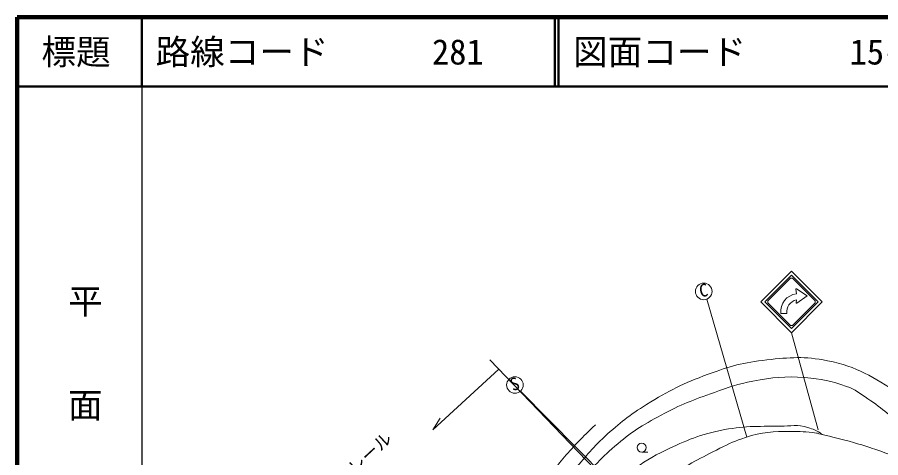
# Model space of a CAD drawing. Units: millimetres, scale not verified. Extents: x 40000 to 680000, y 20000 to 380000.
# Drawn here: x 40000 to 164850, y 316306 to 380000 of the extents above; entities that cross this region are included whole.
import ezdxf
from ezdxf.enums import TextEntityAlignment as Align

# ---------------------------------------------------------------- set-up
doc = ezdxf.new("R2010")
doc.units = ezdxf.units.MM
doc.header["$LTSCALE"] = 1000
for name, color, linetype, lineweight in [('M-BGD', 7, 'Continuous', 13), ('M-STR-HTXT', 7, 'Continuous', 13), ('M-TTL', 2, 'Continuous', 140), ('M-TTL-BAND', 7, 'Continuous', 25), ('M-TTL-LINE', 7, 'Continuous', 50), ('M-TTL-TXT', 7, 'Continuous', 13)]:
    doc.layers.add(name, color=color, linetype=linetype, lineweight=lineweight)
doc.styles.add('@ＭＳ ゴシック', font='')
doc.styles.add('ＭＳ ゴシック', font='')
doc.styles.get('@ＭＳ ゴシック').set_extended_font_data('@MS Gothic')
doc.styles.get('ＭＳ ゴシック').set_extended_font_data('MS Gothic')

msp = doc.modelspace()

# ---------------------------------------------------------------- linework, layer by layer
at = {"layer": 'M-BGD'}
for p, q in [((151800, 342251), (148533, 338984)), ((152560, 340659), (152671, 340008)), ((152652, 340720), (154215, 339720)), ((152716, 338659), (154215, 339720)), ((139701, 339240), (145469, 319295)), ((147494, 338836), (151949, 334381)), ((148088, 338836), (151949, 334975)), ((152621, 338715), (152671, 339116)), ((150400, 337170), (151290, 337170)), ((151949, 334381), (155780, 320358)), ((112753, 325923), (129020, 309537)), ((130289, 317127), (131196, 317127))]:
    msp.add_line(p, q, dxfattribs=at)
for points in [[(151949, 334381), (156403, 338836), (151949, 343290), (147494, 338836)], [(151949, 334975), (155810, 338836), (151949, 342696), (148088, 338836)], [(148533, 338984), (148533, 338687), (151800, 335420), (152097, 335420), (155364, 338687), (155364, 338984), (152097, 342251), (151800, 342251)]]:
    msp.add_lwpolyline(points, dxfattribs=at)
for centre, radius in [((139262, 340357), 1200), ((111961, 326825), 1200), ((130289, 317775), 648)]:
    msp.add_circle(centre, radius, dxfattribs=at)
for centre, radius, start, end in [((152973, 337438), 2587, 96.70317, 185.95551), ((152620, 340670), 60.4, 57.38076, 189.69095), ((152973, 337438), 1705, 100.20397, 189.06004), ((152681, 338708), 60.4, 172.87498, 305.31121)]:
    msp.add_arc(centre, radius, start, end, dxfattribs=at)
for points, knots in [([(99008, 297012), (100110, 297149), (100470, 297198), (101376, 297448), (102348, 297716), (102895, 297901), (103786, 298372), (105876, 299477), (107102, 300102), (108833, 301711), (109952, 302751), (110462, 303451), (111479, 304591), (113280, 306609), (114223, 307798), (116035, 309807), (117660, 311610), (118644, 312550), (120300, 314325), (122131, 316288), (122958, 317588), (124958, 319379), (127169, 321359), (128466, 322438), (130987, 324006), (134277, 326051), (136261, 327020), (139890, 328375), (143086, 329569), (144981, 330084), (148373, 330455), (151785, 330828), (153791, 330997), (157159, 330338), (161505, 329489), (163677, 327920), (167488, 325665), (169899, 324238), (170860, 322885), (173026, 321108), (175954, 318705), (177339, 317008), (180527, 314962), (182915, 313430), (184361, 312719), (186977, 311621), (189750, 310456), (191445, 310164), (194221, 309003), (195900, 308301), (196915, 307996), (198403, 306947), (200366, 305564), (201414, 304562), (202656, 302507), (204038, 300223), (204312, 298675), (205110, 296128), (205969, 293386), (205990, 291722), (206839, 288977), (207553, 286668), (208002, 285385), (208942, 283159), (210363, 279794), (211149, 278663), (213411, 274946)], [0, 0, 0, 0, 1, 1, 1, 2, 2, 2, 3, 3, 3, 4, 4, 4, 5, 5, 5, 6, 6, 6, 7, 7, 7, 8, 8, 8, 9, 9, 9, 10, 10, 10, 11, 11, 11, 12, 12, 12, 13, 13, 13, 14, 14, 14, 15, 15, 15, 16, 16, 16, 17, 17, 17, 18, 18, 18, 19, 19, 19, 20, 20, 20, 21, 21, 21, 22, 22, 22, 22]), ([(92965, 291165), (96046, 292564), (96841, 292921), (99304, 294091), (101394, 295084), (102668, 295455), (104632, 296678), (106758, 298001), (107791, 298988), (109664, 300650), (112131, 302839), (113278, 304314), (115553, 306702), (118676, 309981), (120328, 311912), (123483, 315160), (124581, 316289), (125176, 316950), (126381, 317964), (128793, 319993), (130300, 320979), (133080, 322466), (135969, 324012), (137715, 324643), (140796, 325762), (142929, 326536), (144150, 326939), (146377, 327375), (149260, 327939), (150952, 328119), (153881, 327889), (156273, 327701), (157639, 327450), (159894, 326627), (161212, 326146), (161837, 325608), (163003, 324827), (165213, 323345), (166277, 322274), (168403, 320673), (172108, 317883), (174076, 316160), (177971, 313644), (180754, 311845), (182472, 311099), (185345, 309448), (187242, 308357), (188372, 307854), (190195, 306644), (191113, 306034), (191654, 305713), (192459, 304961), (193382, 304100), (193984, 303544), (194339, 302333)], [0, 0, 0, 0, 1, 1, 1, 2, 2, 2, 3, 3, 3, 4, 4, 4, 5, 5, 5, 6, 6, 6, 7, 7, 7, 8, 8, 8, 9, 9, 9, 10, 10, 10, 11, 11, 11, 12, 12, 12, 13, 13, 13, 14, 14, 14, 15, 15, 15, 16, 16, 16, 17, 17, 17, 18, 18, 18, 18]), ([(88080, 285814), (91022, 286708), (91834, 286973), (94202, 287824), (97216, 288906), (99014, 289324), (101797, 290908), (104004, 292164), (105143, 293042), (107148, 294600), (110375, 297107), (112138, 298581), (115111, 301384), (117726, 303849), (118946, 305475), (121455, 308048), (122749, 309376), (123401, 310200), (124804, 311413), (126075, 312512), (126844, 313065), (128231, 314014), (130086, 315283), (131084, 316090), (133107, 317068), (136316, 318619), (138170, 319522), (141660, 320246), (144975, 320933), (146921, 320832), (150306, 320854), (151865, 320863), (152822, 321196), (154294, 320682)], [0, 0, 0, 0, 1, 1, 1, 2, 2, 2, 3, 3, 3, 4, 4, 4, 5, 5, 5, 6, 6, 6, 7, 7, 7, 8, 8, 8, 9, 9, 9, 10, 10, 10, 11, 11, 11, 11]), ([(112836, 308780), (114726, 311116), (115217, 311721), (116777, 313578), (118442, 315561), (119303, 316739), (121100, 318602), (122054, 319592), (122382, 319932), (123600, 321079)], [0, 0, 0, 0, 1, 1, 1, 2, 2, 2, 3, 3, 3, 3]), ([(155578, 319867), (153876, 320083), (153309, 320099), (151850, 320106), (149259, 320118), (147741, 320029), (145276, 319233), (143792, 318755), (142994, 318375), (141603, 317670), (138753, 316227), (137128, 315436), (134480, 313649), (132216, 312122), (131431, 311494), (128933, 309392)], [0, 0, 0, 0, 1, 1, 1, 2, 2, 2, 3, 3, 3, 4, 4, 4, 5, 5, 5, 5]), ([(154294, 320682), (155123, 320395), (155449, 320323), (156075, 319889), (156195, 319806), (156290, 319739), (156378, 319674)], [0, 0, 0, 0, 1, 1, 1, 2, 2, 2, 2]), ([(166039, 316798), (164738, 317301), (164363, 317419), (163278, 317786), (160327, 318785), (156033, 319744), (155578, 319867), (155578, 319867), (155578, 319867), (155578, 319867)], [0, 0, 0, 0, 1, 1, 1, 2, 2, 2, 3, 3, 3, 3])]:
    msp.add_open_spline(points, degree=3, knots=knots, dxfattribs=at)
at = {"layer": 'M-STR-HTXT'}
for p, q in [((108307, 330478), (128762, 309225)), ((100092, 320350), (109614, 329120)), ((100092, 320350), (101163, 322040))]:
    msp.add_line(p, q, dxfattribs=at)
at = {"layer": 'M-TTL'}
for p, q in [((40000, 380000), (40000, 20000)), ((680000, 380000), (40000, 380000))]:
    msp.add_line(p, q, dxfattribs=at)
at = {"layer": 'M-TTL-BAND'}
msp.add_line((58000, 370000), (58000, 20000), dxfattribs=at)
at = {"layer": 'M-TTL-LINE'}
for p, q in [((58000, 380000), (58000, 370000)), ((117750, 380000), (117750, 370000)), ((118250, 380000), (118250, 370000)), ((40000, 370000), (680000, 370000))]:
    msp.add_line(p, q, dxfattribs=at)

# ---------------------------------------------------------------- texts
at = {"layer": 'M-BGD', "style": 'ＭＳ ゴシック'}
for s, rotation, p in [('C', 10, (139480, 339074)), ('S', 20, (112415, 325605))]:
    msp.add_text(s, height=1833, rotation=rotation, dxfattribs=at).set_placement(p, align=Align.BOTTOM_CENTER)
at = {"layer": 'M-STR-HTXT', "style": 'ＭＳ ゴシック'}
msp.add_text('ガードレール', height=1833, rotation=42.663, dxfattribs=at).set_placement((83685, 308292), align=Align.BOTTOM_LEFT)
at = {"layer": 'M-TTL-BAND', "style": '@ＭＳ ゴシック'}
msp.add_text('平\u3000\u3000面\u3000\u3000図', height=3666, rotation=270, dxfattribs=at).set_placement((49777, 306475), align=Align.MIDDLE_RIGHT)
at = {"layer": 'M-TTL-TXT', "style": 'ＭＳ ゴシック'}
msp.add_text('標題', height=3666, dxfattribs=at).set_placement((48500, 375000), align=Align.MIDDLE_CENTER)
for s, p in [('路線コード      281', (60000, 375000)), ('図面コード      15-0', (120380, 375000))]:
    msp.add_text(s, height=3666, dxfattribs=at).set_placement(p, align=Align.MIDDLE_LEFT)

doc.saveas('drawing.dxf')
